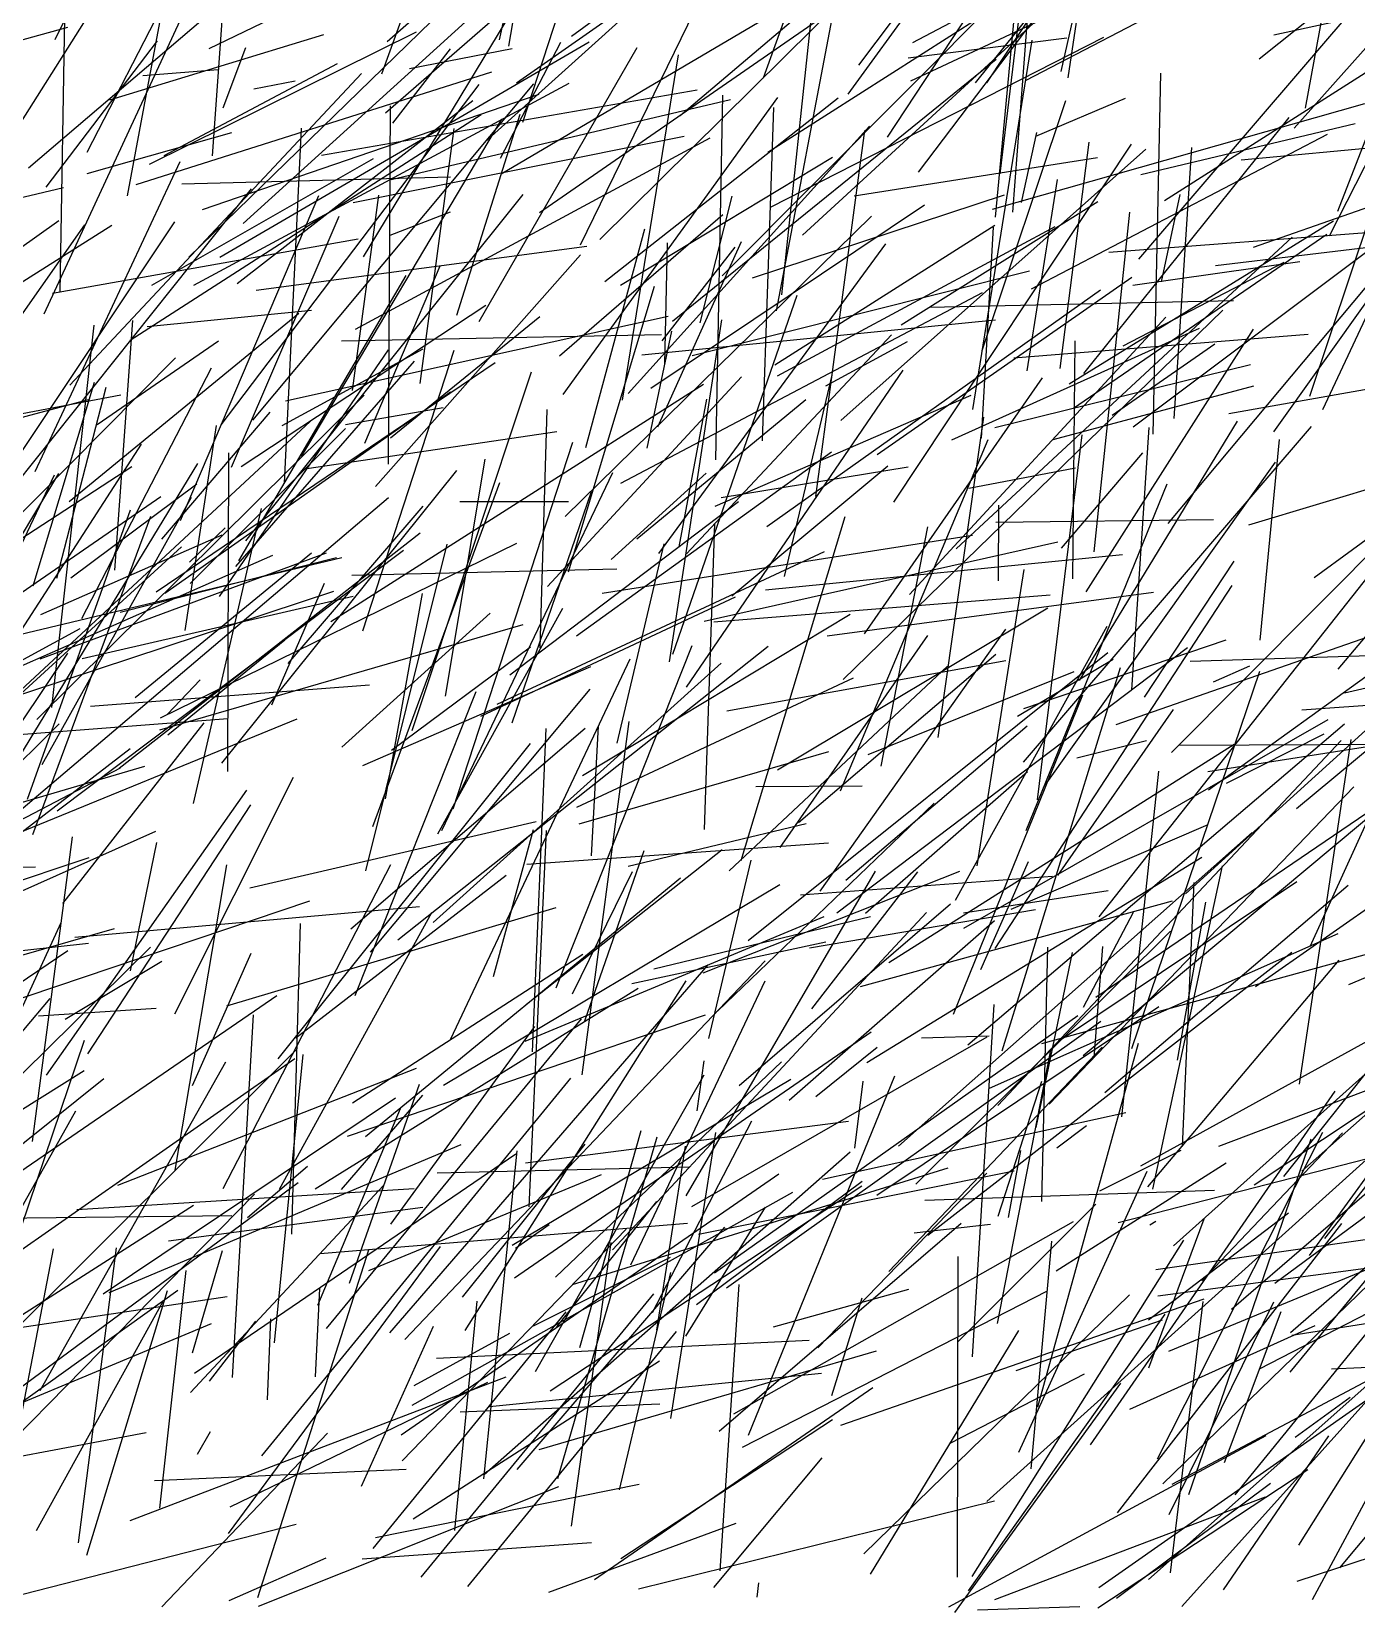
# Model space of a CAD drawing. Header units: metres. Extents: x 0 to 1019, y 0 to 619.
# Drawn here: x 320.4 to 389.5, y 0.1 to 82.6 of the extents above; entities that cross this region are included whole.
import ezdxf

# ---------------------------------------------------------------- set-up
doc = ezdxf.new("R2010")
doc.units = ezdxf.units.M

msp = doc.modelspace()

# ---------------------------------------------------------------- linework, layer by layer
at = {"color": 106}
for p, q in [((338.687, 80.441), (345.785, 100.06)), ((339.1, 14.734), (355.713, 33.931))]:
    msp.add_line(p, q, dxfattribs=at)
at = {"color": 132}
for p, q in [((321.632, 82.232), (329.115, 97.449)), ((314.246, 36.509), (325.559, 45.221)), ((368.709, 1.988), (368.749, 18.724))]:
    msp.add_line(p, q, dxfattribs=at)
at = {"color": 192}
for p, q in [((344.816, 82.201), (348.308, 97.78)), ((355.102, 16.207), (363.751, 22.65)), ((345.751, 7.609), (356.583, 20.243))]:
    msp.add_line(p, q, dxfattribs=at)
at = {"color": 188}
msp.add_line((345.312, 81.884), (347.993, 97.475), dxfattribs=at)
at = {"color": 228}
for p, q in [((369.659, 79.968), (383.868, 97.769)), ((331.226, 55.014), (339.948, 69.905)), ((306.572, 13.859), (324.179, 28.014))]:
    msp.add_line(p, q, dxfattribs=at)
at = {"color": 158}
for p, q in [((370.239, 79.96), (381.792, 97.463)), ((372.057, 73.725), (372.858, 77.364)), ((335.203, 22.245), (352.055, 32.725))]:
    msp.add_line(p, q, dxfattribs=at)
at = {"color": 253}
for p, q in [((338.962, 82.123), (352.952, 94.378)), ((330.306, 62.112), (343.769, 79.882)), ((327.353, 53.326), (342.258, 63.833))]:
    msp.add_line(p, q, dxfattribs=at)
at = {"color": 17}
for p, q in [((384.459, 81.215), (400.997, 94.453)), ((375.293, 31.728), (377.902, 36.69))]:
    msp.add_line(p, q, dxfattribs=at)
at = {"color": 137}
for p, q in [((363.561, 80.891), (373.014, 93.378)), ((322.776, 21.168), (340.374, 22.265))]:
    msp.add_line(p, q, dxfattribs=at)
at = {"color": 144}
for p, q in [((329.856, 76.163), (331.002, 92.542)), ((372.35, 64.935), (373.929, 74.918)), ((374.766, 62.994), (387.982, 72.062)), ((376.038, 0.379), (387, 7.612))]:
    msp.add_line(p, q, dxfattribs=at)
at = {"color": 56}
for p, q in [((348.582, 82.392), (363.071, 93.081)), ((345.714, 79.97), (355.931, 87.139)), ((352.074, 1.375), (370.638, 5.963))]:
    msp.add_line(p, q, dxfattribs=at)
at = {"color": 169}
for p, q in [((370.947, 75.213), (373.089, 93.053)), ((336.785, 62.139), (341.881, 63.02)), ((384.26, 32.803), (401.338, 44.771))]:
    msp.add_line(p, q, dxfattribs=at)
at = {"color": 100}
for p, q in [((386.875, 78.646), (389.512, 93.138)), ((353.443, 65.303), (353.581, 71.609)), ((337.115, 54.277), (350.937, 54.612))]:
    msp.add_line(p, q, dxfattribs=at)
at = {"color": 213}
for p, q in [((346.041, 77.904), (350.657, 92.137)), ((365.397, 58.085), (377.79, 76.764)), ((372.163, 44.512), (387.193, 62.03)), ((375.267, 29.215), (391.366, 42.661)), ((338.238, 3.476), (348.296, 15.831))]:
    msp.add_line(p, q, dxfattribs=at)
at = {"color": 94}
for p, q in [((358.591, 80.232), (362.955, 92.236)), ((323.317, 76.347), (330.534, 90.385)), ((332.211, 0.928), (338.003, 19.068))]:
    msp.add_line(p, q, dxfattribs=at)
at = {"color": 23}
for p, q in [((366.674, 75.31), (379.383, 92.082)), ((326.208, 80.339), (330.137, 80.668)), ((351.531, 39.084), (360.814, 41.32)), ((313.383, 28.637), (322.3, 34.693))]:
    msp.add_line(p, q, dxfattribs=at)
at = {"color": 97}
for p, q in [((386.276, 77.596), (399.13, 92.031)), ((366.14, 81.265), (374.424, 82.311)), ((350.321, 69.594), (362.493, 79.188)), ((368.506, 31.359), (375.26, 48.034))]:
    msp.add_line(p, q, dxfattribs=at)
at = {"color": 25}
for p, q in [((329.683, 81.758), (348.016, 90.607)), ((348.429, 54.444), (352.909, 69.349))]:
    msp.add_line(p, q, dxfattribs=at)
at = {"color": 75}
for p, q in [((365.066, 77.124), (373.743, 90.321)), ((332.011, 79.658), (334.156, 80.066)), ((326.684, 69.407), (338.252, 76.016)), ((377.869, 69.413), (386.579, 70.635)), ((337.851, 38.847), (342.1, 55.897))]:
    msp.add_line(p, q, dxfattribs=at)
at = {"color": 11}
for p, q in [((374.117, 80.549), (376.333, 90.3)), ((348.861, 42.158), (363.282, 48.913)), ((346.158, 29.954), (361.753, 36.464))]:
    msp.add_line(p, q, dxfattribs=at)
at = {"color": 247}
for p, q in [((320.251, 75.527), (336.502, 89.41)), ((332.946, 47.505), (335.692, 53.855)), ((333.281, 29.027), (346.438, 45.489)), ((328.807, 27.646), (331.858, 34.547))]:
    msp.add_line(p, q, dxfattribs=at)
at = {"color": 240}
for p, q in [((350.055, 71.787), (368.156, 89.703)), ((323.047, 49.928), (337.193, 53.173)), ((327.548, 19.537), (340.82, 21.286))]:
    msp.add_line(p, q, dxfattribs=at)
at = {"color": 73}
for p, q in [((360.627, 72.007), (379.814, 89.648)), ((324.497, 79.085), (335.654, 82.487)), ((311.048, 55.265), (323.193, 72.562)), ((324.463, 16.834), (342.817, 24.568))]:
    msp.add_line(p, q, dxfattribs=at)
at = {"color": 186}
for p, q in [((321.9, 69.047), (322.235, 88.671)), ((366.535, 22.497), (379.828, 35.7))]:
    msp.add_line(p, q, dxfattribs=at)
at = {"color": 129}
for p, q in [((363.005, 79.366), (370.026, 89.006)), ((342.397, 42.085), (348.654, 61.221)), ((361.925, 51.102), (378.935, 53.379))]:
    msp.add_line(p, q, dxfattribs=at)
at = {"color": 40}
for p, q in [((314.698, 69.764), (326.088, 87.777)), ((344.904, 75.223), (364.622, 86.832)), ((377.297, 26.015), (379.214, 44.046)), ((358.192, 43.245), (363.744, 43.285)), ((325.569, 33.624), (326.937, 40.316)), ((376.409, 27.279), (389.106, 38.088)), ((330.677, 4.272), (341.739, 19.249))]:
    msp.add_line(p, q, dxfattribs=at)
at = {"color": 112}
for p, q in [((349.049, 71.512), (357.079, 87.985)), ((357.807, 9.403), (365.443, 28.147))]:
    msp.add_line(p, q, dxfattribs=at)
at = {"color": 185}
for p, q in [((372.293, 80.102), (387.045, 87.78)), ((330.723, 0.773), (335.772, 2.992))]:
    msp.add_line(p, q, dxfattribs=at)
at = {"color": 92}
for p, q in [((338.871, 78.401), (349.114, 87.317)), ((379.516, 73.817), (398.831, 86.117)), ((368.421, 61.338), (381.349, 67.163)), ((374.033, 29.995), (386.416, 38.292)), ((355.199, 19.877), (371.667, 23.194)), ((344.307, 10.896), (361.622, 12.628))]:
    msp.add_line(p, q, dxfattribs=at)
at = {"color": 241}
for p, q in [((359.275, 68.062), (362.862, 86.914)), ((330.649, 44.034), (330.705, 60.658)), ((370.805, 15.223), (373.581, 29.484))]:
    msp.add_line(p, q, dxfattribs=at)
at = {"color": 58}
msp.add_line((366.29, 80.063), (381.394, 87.162), dxfattribs=at)
at = {"color": 206}
for p, q in [((321.072, 67.917), (329.587, 86.308)), ((325.864, 74.655), (344.418, 80.533)), ((340.691, 64.271), (342.465, 77.576)), ((362.421, 36.657), (380.717, 50.49)), ((384.474, 12.85), (399.136, 20.418))]:
    msp.add_line(p, q, dxfattribs=at)
at = {"color": 29}
for p, q in [((325.418, 74.068), (327.653, 86.065)), ((356.274, 9.608), (368.908, 20.458)), ((388.23, 12.852), (404.283, 13.62))]:
    msp.add_line(p, q, dxfattribs=at)
at = {"color": 96}
for p, q in [((337.735, 70.89), (346.805, 85.882)), ((325.817, 47.893), (335.015, 55.437)), ((386.518, 3.655), (395.939, 18.641))]:
    msp.add_line(p, q, dxfattribs=at)
at = {"color": 166}
for p, q in [((344.049, 76.865), (354.482, 86.27)), ((356.434, 69.896), (372.363, 85.892))]:
    msp.add_line(p, q, dxfattribs=at)
at = {"color": 90}
for p, q in [((354.256, 78.263), (363.986, 86.518)), ((331.452, 72.622), (343.988, 83.994)), ((386.401, 42.101), (394.191, 48.563))]:
    msp.add_line(p, q, dxfattribs=at)
at = {"color": 126}
for p, q in [((359.548, 68.909), (361.353, 85.856)), ((358.999, 73.491), (376.353, 82.347)), ((337.63, 6.743), (341.376, 15.083)), ((382.589, 1.322), (388.096, 9.364))]:
    msp.add_line(p, q, dxfattribs=at)
at = {"color": 118}
for p, q in [((370.696, 72.96), (371.973, 86.427)), ((314.967, 66.452), (324.594, 72.533)), ((345.365, 49.067), (357.293, 58.117)), ((343.852, 46.916), (357.136, 53.146))]:
    msp.add_line(p, q, dxfattribs=at)
at = {"color": 235}
for p, q in [((328.612, 70.874), (343.728, 85.586)), ((345.605, 17.606), (364.212, 30.45))]:
    msp.add_line(p, q, dxfattribs=at)
at = {"color": 57}
for p, q in [((371.601, 73.223), (372.513, 85.18)), ((377.818, 29.57), (384.481, 49.264))]:
    msp.add_line(p, q, dxfattribs=at)
at = {"color": 53}
for p, q in [((346.915, 73.198), (362.977, 84.323)), ((327.202, 56.148), (332.853, 62.771)), ((325.029, 52.344), (336.319, 55.19)), ((386.674, 47.254), (396.957, 47.964))]:
    msp.add_line(p, q, dxfattribs=at)
at = {"color": 160}
for p, q in [((358.828, 76.346), (372.209, 84.895)), ((358.55, 61.288), (359.129, 78.682)), ((333.611, 59.077), (334.5, 77.596))]:
    msp.add_line(p, q, dxfattribs=at)
at = {"color": 223}
for p, q in [((374.495, 80.223), (375.081, 84.171)), ((370.54, 73.375), (389.97, 78.889)), ((369.503, 13.484), (370.632, 31.868)), ((371.374, 20.762), (372.017, 24.247)), ((340.376, 11.985), (345.354, 14.713))]:
    msp.add_line(p, q, dxfattribs=at)
at = {"color": 218}
for p, q in [((378.18, 70.762), (389.82, 84.365)), ((383.513, 75.95), (394.591, 76.993)), ((353.131, 55.405), (364.985, 71.558))]:
    msp.add_line(p, q, dxfattribs=at)
at = {"color": 237}
for p, q in [((385.214, 82.477), (394.789, 84.54)), ((352.721, 64.028), (366.995, 73.598)), ((338.867, 42.596), (340.797, 53.309)), ((324.918, 22.444), (340.499, 28.539))]:
    msp.add_line(p, q, dxfattribs=at)
at = {"color": 28}
for p, q in [((366.384, 82.076), (369.98, 83.97)), ((387.229, 0.827), (391.027, 7.868))]:
    msp.add_line(p, q, dxfattribs=at)
at = {"color": 200}
for p, q in [((312.311, 80.13), (322.307, 82.868)), ((309.224, 34.008), (321.856, 46.513)), ((314.602, 14.234), (330.605, 16.626))]:
    msp.add_line(p, q, dxfattribs=at)
at = {"color": 115}
for p, q in [((326.568, 75.723), (340.499, 82.625)), ((317.244, 12.505), (323.164, 30.005)), ((386.435, 1.783), (398.588, 5.745))]:
    msp.add_line(p, q, dxfattribs=at)
at = {"color": 63}
for p, q in [((388.555, 73.274), (392.291, 82.888)), ((339.194, 45.146), (346.444, 50.538)), ((351.718, 32.972), (361.852, 35.139)), ((379.745, 13.779), (396.591, 20.735))]:
    msp.add_line(p, q, dxfattribs=at)
at = {"color": 43}
for p, q in [((321.163, 74.52), (326.986, 82.152)), ((331.591, 56.062), (346.059, 74.141))]:
    msp.add_line(p, q, dxfattribs=at)
at = {"color": 36}
for p, q in [((330.233, 70.865), (349.505, 82.095)), ((325.549, 66.537), (343.868, 78.308)), ((379.712, 56.976), (394.328, 74.444)), ((381.47, 17.449), (388.811, 25.176))]:
    msp.add_line(p, q, dxfattribs=at)
at = {"color": 197}
for p, q in [((330.411, 78.659), (331.585, 81.803)), ((320.896, 52.226), (330.356, 56.378)), ((339.684, 9.408), (359.398, 23.036))]:
    msp.add_line(p, q, dxfattribs=at)
at = {"color": 210}
msp.add_line((339.264, 77.867), (342.27, 81.741), dxfattribs=at)
at = {"color": 229}
for p, q in [((340.13, 80.71), (345.487, 81.761)), ((356.802, 38.843), (368.199, 49.521))]:
    msp.add_line(p, q, dxfattribs=at)
at = {"color": 30}
for p, q in [((343.761, 67.503), (352.001, 81.809)), ((351.153, 59.078), (370.017, 69.018)), ((321.725, 54.11), (324.296, 64.088))]:
    msp.add_line(p, q, dxfattribs=at)
at = {"color": 78}
for p, q in [((344.867, 76.027), (348.027, 82.084)), ((313.367, 32.565), (324.743, 35.836))]:
    msp.add_line(p, q, dxfattribs=at)
at = {"color": 18}
for p, q in [((369.508, 62.916), (372.615, 82.187)), ((322.666, 35.388), (340.646, 36.975)), ((323.287, 3.14), (327.504, 16.939))]:
    msp.add_line(p, q, dxfattribs=at)
at = {"color": 130}
for p, q in [((327.332, 76.18), (336.372, 80.964)), ((349.16, 43.821), (363.125, 52.235)), ((346.238, 31.888), (356.444, 39.966)), ((305.909, 13.773), (321.378, 32.184)), ((361.676, 22.762), (377.501, 26.235))]:
    msp.add_line(p, q, dxfattribs=at)
at = {"color": 146}
for p, q in [((351.238, 63.396), (354.166, 81.422)), ((370.711, 57.032), (382.065, 57.173)), ((327.142, 46.829), (345.723, 55.943)), ((372.17, 47.321), (382.736, 50.907)), ((306.162, 34.376), (325.044, 44.212)), ((368.376, 9.001), (375.344, 12.594))]:
    msp.add_line(p, q, dxfattribs=at)
at = {"color": 108}
for p, q in [((353.847, 67.526), (370.742, 81.199)), ((350.64, 55.09), (355.596, 59.589))]:
    msp.add_line(p, q, dxfattribs=at)
at = {"color": 3}
for p, q in [((322.41, 64.184), (337.621, 80.447)), ((376.99, 46.476), (392.882, 52.014)), ((327.522, 45.943), (333.62, 50.897)), ((359.927, 26.877), (370.652, 36.255))]:
    msp.add_line(p, q, dxfattribs=at)
at = {"color": 179}
for p, q in [((378.917, 61.623), (379.332, 80.473)), ((375.422, 53.41), (384.165, 67.11)), ((379.436, 6.856), (394.71, 21.687))]:
    msp.add_line(p, q, dxfattribs=at)
at = {"color": 68}
for p, q in [((387.104, 63.608), (392.653, 80.22)), ((357.434, 39.388), (362.863, 57.332))]:
    msp.add_line(p, q, dxfattribs=at)
at = {"color": 66}
for p, q in [((388.123, 71.98), (392.412, 80.407)), ((362.896, 38.361), (372.344, 46.411))]:
    msp.add_line(p, q, dxfattribs=at)
at = {"color": 175}
for p, q in [((328.877, 69.407), (348.455, 79.941)), ((328.91, 12.629), (345.676, 24.085)), ((378.751, 20.364), (379.067, 20.565))]:
    msp.add_line(p, q, dxfattribs=at)
at = {"color": 31}
for p, q in [((329.331, 73.353), (346.891, 79.373)), ((369.936, 33.7), (372.426, 39.332)), ((346.886, 8.652), (364.486, 13.791))]:
    msp.add_line(p, q, dxfattribs=at)
at = {"color": 215}
for p, q in [((331.958, 62.356), (346.61, 79.913)), ((335.791, 14.958), (349.105, 31.125))]:
    msp.add_line(p, q, dxfattribs=at)
at = {"color": 32}
for p, q in [((335.537, 76.187), (355.138, 79.591)), ((323.311, 75.233), (330.849, 77.37)), ((377.808, 48.283), (378.711, 61.983)), ((369.263, 29.759), (388.909, 46.52)), ((373.112, 29.836), (392.706, 35.225)), ((386.329, 9.299), (389.208, 11.377))]:
    msp.add_line(p, q, dxfattribs=at)
at = {"color": 122}
for p, q in [((348.136, 63.698), (359.35, 79.203)), ((310.933, 6.613), (326.381, 9.539))]:
    msp.add_line(p, q, dxfattribs=at)
at = {"color": 102}
for p, q in [((356.104, 60.286), (356.468, 79.313)), ((370.007, 66.003), (374.361, 79.037)), ((320.863, 49.91), (335.791, 55.442)), ((363.363, 24.378), (363.788, 27.873))]:
    msp.add_line(p, q, dxfattribs=at)
at = {"color": 6}
for p, q in [((331.137, 69.489), (343.435, 79.049)), ((349.324, 60.941), (352.408, 72.352)), ((333.481, 62.089), (340.846, 66.083)), ((370.661, 61.984), (383.999, 65.274)), ((355.44, 33.528), (368.839, 38.826))]:
    msp.add_line(p, q, dxfattribs=at)
at = {"color": 14}
for p, q in [((339.023, 60.073), (339.142, 78.76)), ((347.814, 15.057), (353.036, 21.597))]:
    msp.add_line(p, q, dxfattribs=at)
at = {"color": 142}
for p, q in [((339.176, 74.924), (356.872, 79.093)), ((310.022, 39.107), (328.235, 55.756)), ((385.735, 22.888), (396.673, 36.69)), ((341.568, 23.094), (354.713, 23.402)), ((378.674, 15.412), (385.979, 20.991))]:
    msp.add_line(p, q, dxfattribs=at)
at = {"color": 84}
for p, q in [((372.798, 77.187), (377.479, 79.171)), ((379.755, 5.26), (385.225, 16.362))]:
    msp.add_line(p, q, dxfattribs=at)
at = {"color": 114}
for p, q in [((334.494, 60.459), (344.952, 78.073)), ((358.761, 56.82), (376.17, 69.163)), ((330.343, 44.462), (342.595, 59.736)), ((349.265, 31.014), (352.373, 39.897))]:
    msp.add_line(p, q, dxfattribs=at)
at = {"color": 163}
msp.add_line((342.589, 67.844), (345.903, 78.33), dxfattribs=at)
at = {"color": 59}
for p, q in [((351.542, 63.747), (364.121, 77.702)), ((375.848, 55.484), (377.705, 73.212)), ((356.392, 58.325), (366.136, 59.924)), ((333.342, 22.238), (341.3, 36.677))]:
    msp.add_line(p, q, dxfattribs=at)
at = {"color": 243}
for p, q in [((375.315, 64.802), (386.015, 78.163)), ((320.484, 53.718), (323.687, 64.34)), ((356.078, 57.868), (369.436, 63.673)), ((382.064, 48.701), (383.963, 49.548))]:
    msp.add_line(p, q, dxfattribs=at)
at = {"color": 81}
for p, q in [((378.275, 75.177), (389.467, 77.834)), ((377.363, 66.247), (385.751, 70.599)), ((335.35, 16.182), (339.655, 26.451)), ((338.007, 17.994), (350.149, 22.993))]:
    msp.add_line(p, q, dxfattribs=at)
at = {"color": 143}
msp.add_line((337.187, 73.712), (354.456, 77.185), dxfattribs=at)
at = {"color": 249}
for p, q in [((337.311, 67.116), (355.806, 77.093)), ((337.146, 63.91), (338.534, 74.103)), ((319.014, 43.545), (329.077, 60.104)), ((373.505, 26.661), (389.387, 43.23)), ((382.353, 24.485), (400.468, 31.331)), ((320.859, 11.735), (330.538, 28.881)), ((352.799, 15.794), (357.985, 25.791)), ((369.291, 1.274), (379.556, 15.703))]:
    msp.add_line(p, q, dxfattribs=at)
at = {"color": 49}
msp.add_line((361.32, 58.376), (363.888, 77.472), dxfattribs=at)
at = {"color": 119}
for p, q in [((372.582, 69.211), (388.025, 77.284)), ((353.683, 49.757), (356.429, 67.595)), ((312.703, 44.393), (321.834, 59.574))]:
    msp.add_line(p, q, dxfattribs=at)
at = {"color": 38}
for p, q in [((374.064, 65.059), (375.593, 76.861)), ((345.485, 19.309), (360.026, 27.969))]:
    msp.add_line(p, q, dxfattribs=at)
at = {"color": 101}
for p, q in [((387.769, 62.909), (394.601, 77.509)), ((312.975, 21.398), (326.613, 34.865))]:
    msp.add_line(p, q, dxfattribs=at)
at = {"color": 113}
for p, q in [((351.135, 69.408), (362.192, 76.093)), ((383.922, 56.898), (401.287, 62.117))]:
    msp.add_line(p, q, dxfattribs=at)
at = {"color": 76}
for p, q in [((362.633, 62.342), (378.544, 76.495)), ((328.683, 53.838), (336.79, 61.934)), ((330.89, 12.399), (331.982, 31.334))]:
    msp.add_line(p, q, dxfattribs=at)
at = {"color": 7}
for p, q in [((363.325, 74.075), (376.012, 76.073)), ((321.749, 41.969), (339.819, 55.581)), ((369.753, 0.284), (375.098, 0.459))]:
    msp.add_line(p, q, dxfattribs=at)
at = {"color": 120}
for p, q in [((380.02, 62.443), (380.935, 76.586)), ((320.679, 46.744), (337.755, 63.662)), ((357.798, 35.205), (376.56, 50.229)), ((317.375, 45.784), (330.656, 46.788))]:
    msp.add_line(p, q, dxfattribs=at)
at = {"color": 161}
for p, q in [((320.603, 59.677), (328.154, 75.851)), ((327.495, 47.024), (329.212, 48.807))]:
    msp.add_line(p, q, dxfattribs=at)
at = {"color": 124}
for p, q in [((313.039, 72.393), (322.078, 74.495)), ((361.852, 64.15), (366.109, 66.473))]:
    msp.add_line(p, q, dxfattribs=at)
at = {"color": 208}
for p, q in [((319.567, 58.981), (331.875, 74.439)), ((369.969, 61.416), (370.6, 72.438)), ((333.089, 14.209), (334.586, 29.268)), ((332.242, 0.478), (347.915, 6.71))]:
    msp.add_line(p, q, dxfattribs=at)
at = {"color": 172}
for p, q in [((328.254, 74.686), (342.271, 75.062)), ((337.788, 61.166), (341.734, 70.408)), ((315.923, 39.268), (334.264, 46.769)), ((378.915, 22.233), (382.548, 39.103)), ((371.775, 12.772), (379.417, 15.411))]:
    msp.add_line(p, q, dxfattribs=at)
at = {"color": 33}
for p, q in [((384.167, 71.383), (394.071, 74.852)), ((326.436, 67.252), (335.015, 68.095)), ((349.006, 13.977), (352.205, 25.296))]:
    msp.add_line(p, q, dxfattribs=at)
at = {"color": 71}
msp.add_line((328.186, 57.122), (335.392, 74.076), dxfattribs=at)
at = {"color": 251}
for p, q in [((355.285, 67.433), (356.965, 74.044)), ((339.11, 72.016), (342.263, 73.224)), ((338.092, 34.607), (349.544, 48.33))]:
    msp.add_line(p, q, dxfattribs=at)
at = {"color": 199}
for p, q in [((358.027, 69.79), (371.163, 74.119)), ((388.909, 48.131), (401.798, 51.139))]:
    msp.add_line(p, q, dxfattribs=at)
at = {"color": 16}
for p, q in [((365.771, 67.334), (376.033, 73.766)), ((350.179, 53.33), (369.498, 56.356)), ((314.79, 10.162), (334.197, 29.49)), ((316.308, 20.703), (330.849, 20.863)), ((356.002, 1.453), (361.663, 8.22))]:
    msp.add_line(p, q, dxfattribs=at)
at = {"color": 156}
for p, q in [((379.366, 69.575), (380.341, 74.136)), ((321.189, 28.185), (331.641, 43.062))]:
    msp.add_line(p, q, dxfattribs=at)
at = {"color": 89}
for p, q in [((311.396, 65.392), (321.83, 72.777)), ((320.967, 44.397), (328.754, 58.335)), ((385.274, 17.329), (405.218, 32.078)), ((368.737, 14.267), (375.931, 21.442))]:
    msp.add_line(p, q, dxfattribs=at)
at = {"color": 191}
for p, q in [((319.521, 60.155), (327.882, 72.716)), ((338.348, 58.896), (349.048, 70.988)), ((339.884, 14.392), (358.681, 34.151))]:
    msp.add_line(p, q, dxfattribs=at)
at = {"color": 27}
for p, q in [((330.832, 59.9), (336.454, 73.009)), ((338.361, 4.057), (352.108, 6.844))]:
    msp.add_line(p, q, dxfattribs=at)
at = {"color": 224}
for p, q in [((347.953, 65.711), (356.475, 73.087)), ((387.326, 54.154), (406.184, 67.973)), ((340.266, 10.96), (360.134, 22.071)), ((354.543, 14.567), (358.695, 21.293)), ((339.748, 8.054), (351.423, 20.144))]:
    msp.add_line(p, q, dxfattribs=at)
at = {"color": 157}
for p, q in [((348.24, 57.329), (364.236, 73.01)), ((387.086, 18.78), (393.227, 27.262)), ((314.723, 12.088), (322.71, 26.315))]:
    msp.add_line(p, q, dxfattribs=at)
at = {"color": 109}
for p, q in [((374.541, 64.259), (388.338, 72.756)), ((310.611, 46.97), (327.159, 58.384)), ((356.342, 2.323), (357.33, 17.25))]:
    msp.add_line(p, q, dxfattribs=at)
at = {"color": 105}
msp.add_line((377.881, 62.017), (392.773, 73.198), dxfattribs=at)
at = {"color": 177}
for p, q in [((382.176, 70.44), (400.672, 72.65)), ((330.398, 22.267), (339.152, 39.18)), ((353.752, 10.268), (356.11, 25.183)), ((367.017, 21.654), (382.128, 22.182))]:
    msp.add_line(p, q, dxfattribs=at)
at = {"color": 127}
for p, q in [((321.503, 68.995), (337.446, 71.83)), ((333.652, 63.363), (353.62, 67.785)), ((375.079, 48.779), (383.321, 62.314)), ((347.783, 32.731), (354.873, 50.6))]:
    msp.add_line(p, q, dxfattribs=at)
at = {"color": 72}
for p, q in [((359.188, 65.241), (370.659, 72.539)), ((388.667, 2.469), (398.908, 14.8))]:
    msp.add_line(p, q, dxfattribs=at)
at = {"color": 116}
for p, q in [((359.332, 64.68), (373.813, 72.464)), ((322.855, 3.785), (324.843, 19.167))]:
    msp.add_line(p, q, dxfattribs=at)
at = {"color": 244}
for p, q in [((368.646, 55.649), (386.178, 71.915)), ((379.175, 16.665), (399.076, 19.32))]:
    msp.add_line(p, q, dxfattribs=at)
at = {"color": 242}
for p, q in [((376.608, 71.131), (390.75, 72.208)), ((322.452, 54.14), (329.034, 59.034)), ((340.31, 5.027), (353.165, 13.28))]:
    msp.add_line(p, q, dxfattribs=at)
at = {"color": 82}
msp.add_line((332.124, 69.145), (349.376, 71.434), dxfattribs=at)
at = {"color": 85}
msp.add_line((353.076, 62.018), (357.445, 71.682), dxfattribs=at)
at = {"color": 202}
for p, q in [((353.302, 66.501), (357.124, 71.394)), ((374.73, 54.088), (374.862, 66.501)), ((334.769, 59.845), (347.808, 61.777))]:
    msp.add_line(p, q, dxfattribs=at)
at = {"color": 50}
for p, q in [((354.882, 65.738), (372.467, 70.145)), ((327.888, 31.386), (334.072, 43.726))]:
    msp.add_line(p, q, dxfattribs=at)
at = {"color": 155}
for p, q in [((364.526, 60.577), (377.811, 69.825)), ((349.141, 28.208), (351.584, 46.633)), ((325.549, 4.941), (345.163, 12.444)), ((337.665, 2.951), (349.623, 3.797))]:
    msp.add_line(p, q, dxfattribs=at)
at = {"color": 234}
for p, q in [((353.873, 50.142), (360.346, 68.885)), ((347.457, 11.715), (363.719, 22.411))]:
    msp.add_line(p, q, dxfattribs=at)
at = {"color": 136}
for p, q in [((367.241, 68.264), (383.122, 68.599)), ((381.807, 43.068), (400.535, 56.566)), ((344.697, 47.544), (361.776, 55.505)), ((363.919, 36.639), (372.368, 44.03)), ((333.99, 19.878), (334.437, 36.092))]:
    msp.add_line(p, q, dxfattribs=at)
at = {"color": 238}
msp.add_line((385.223, 61.744), (390.241, 68.801), dxfattribs=at)
at = {"color": 204}
for p, q in [((322.365, 58.109), (334.354, 67.938)), ((340.274, 46.166), (346.486, 64.88))]:
    msp.add_line(p, q, dxfattribs=at)
at = {"color": 165}
for p, q in [((331.349, 59.947), (344.116, 68.354)), ((364.512, 21.915), (379.228, 31.76))]:
    msp.add_line(p, q, dxfattribs=at)
at = {"color": 154}
for p, q in [((339.14, 61.441), (346.921, 67.776)), ((350.712, 19.07), (367.094, 36.678))]:
    msp.add_line(p, q, dxfattribs=at)
at = {"color": 236}
for p, q in [((362.76, 48.829), (382.567, 68.103)), ((370.254, 5.932), (390.205, 23.913))]:
    msp.add_line(p, q, dxfattribs=at)
at = {"color": 216}
for p, q in [((366.214, 53.271), (379.591, 67.729)), ((364.74, 44.303), (367.177, 56.796)), ((337.002, 17.325), (340.64, 27.708))]:
    msp.add_line(p, q, dxfattribs=at)
at = {"color": 128}
for p, q in [((321.472, 47.364), (323.667, 67.32)), ((319.785, 51.18), (336.601, 55.199)), ((352.881, 33.722), (364.183, 36.453))]:
    msp.add_line(p, q, dxfattribs=at)
at = {"color": 255}
for p, q in [((324.746, 54.53), (325.686, 67.568)), ((348.63, 32.429), (351.753, 38.806)), ((337.831, 24.981), (354.258, 38.479)), ((346.708, 12.72), (355.505, 28.208)), ((373.863, 17.967), (382.736, 23.611))]:
    msp.add_line(p, q, dxfattribs=at)
at = {"color": 4}
for p, q in [((336.582, 66.5), (353.28, 66.823)), ((347.859, 7.142), (353.052, 24.971))]:
    msp.add_line(p, q, dxfattribs=at)
at = {"color": 212}
for p, q in [((352.24, 65.774), (370.699, 67.601)), ((383.206, 6.291), (399.114, 25.866)), ((386.162, 14.616), (402.741, 17.255))]:
    msp.add_line(p, q, dxfattribs=at)
at = {"color": 147}
for p, q in [((352.517, 60.899), (353.814, 67.011)), ((372.292, 40.954), (379.663, 59.04))]:
    msp.add_line(p, q, dxfattribs=at)
at = {"color": 80}
msp.add_line((371.663, 65.608), (387.017, 66.857), dxfattribs=at)
at = {"color": 176}
for p, q in [((323.838, 62.13), (330.165, 66.5)), ((310.365, 9.584), (328.849, 21.401))]:
    msp.add_line(p, q, dxfattribs=at)
at = {"color": 254}
for p, q in [((330.22, 53.16), (339.039, 66.036)), ((365.138, 17.936), (376.268, 29.644))]:
    msp.add_line(p, q, dxfattribs=at)
at = {"color": 252}
msp.add_line((337.685, 51.364), (342.455, 66.013), dxfattribs=at)
at = {"color": 2}
for p, q in [((354.572, 55.391), (365.273, 66.806)), ((342.775, 10.615), (353.193, 11.027)), ((347.388, 1.2), (357.161, 4.796))]:
    msp.add_line(p, q, dxfattribs=at)
at = {"color": 159}
for p, q in [((376.787, 62.63), (382.136, 66.352)), ((315.109, 21.242), (321.959, 36.154)), ((349.77, 1.869), (364.303, 11.891))]:
    msp.add_line(p, q, dxfattribs=at)
at = {"color": 10}
for p, q in [((311.913, 49.476), (327.913, 65.617)), ((347.331, 53.69), (357.455, 64.625))]:
    msp.add_line(p, q, dxfattribs=at)
at = {"color": 64}
for p, q in [((326.917, 53.41), (344.601, 65.367)), ((370.394, 27.499), (388.574, 35.582)), ((372.818, 25.456), (374.715, 34.59)), ((379.834, 2.219), (381.534, 16.371))]:
    msp.add_line(p, q, dxfattribs=at)
at = {"color": 123}
msp.add_line((331.058, 54.724), (340.383, 65.44), dxfattribs=at)
at = {"color": 193}
for p, q in [((382.867, 62.707), (398.74, 65.523)), ((376.095, 1.448), (390.888, 11.821))]:
    msp.add_line(p, q, dxfattribs=at)
at = {"color": 135}
for p, q in [((323.037, 52.013), (329.796, 65.099)), ((316.194, 9.194), (334.314, 22.588)), ((346.591, 15.097), (353.737, 18.68))]:
    msp.add_line(p, q, dxfattribs=at)
at = {"color": 65}
for p, q in [((354.58, 48.434), (365.873, 64.978)), ((328.694, 11.623), (338.775, 22.426))]:
    msp.add_line(p, q, dxfattribs=at)
at = {"color": 170}
for p, q in [((359.696, 54.211), (362.172, 64.717)), ((314.384, 61.655), (325.069, 63.683))]:
    msp.add_line(p, q, dxfattribs=at)
at = {"color": 12}
for p, q in [((363.862, 51.206), (373.144, 64.573)), ((348.978, 41.294), (362.009, 45.063)), ((308.922, 32.924), (326.897, 40.912))]:
    msp.add_line(p, q, dxfattribs=at)
at = {"color": 150}
msp.add_line((336.028, 51.855), (355.464, 64.233), dxfattribs=at)
at = {"color": 195}
for p, q in [((373.714, 61.344), (384.183, 64.152)), ((389.134, 32.908), (405.222, 39.781)), ((341.528, 13.409), (360.98, 14.347))]:
    msp.add_line(p, q, dxfattribs=at)
at = {"color": 162}
for p, q in [((379.883, 45.019), (398.783, 64.022)), ((370.824, 26.604), (388.728, 45.648)), ((375.652, 8.884), (388.425, 27.354)), ((376.146, 22.142), (380.391, 24.266)), ((348.635, 17.267), (368.232, 23.351))]:
    msp.add_line(p, q, dxfattribs=at)
at = {"color": 35}
msp.add_line((388.584, 49.365), (401.077, 64.258), dxfattribs=at)
at = {"color": 209}
for p, q in [((313.317, 60.753), (323.382, 63.439)), ((322.155, 31.103), (327.203, 34.124)), ((373.897, 24.387), (375.454, 25.564))]:
    msp.add_line(p, q, dxfattribs=at)
at = {"color": 149}
msp.add_line((346.944, 50.474), (347.316, 62.915), dxfattribs=at)
at = {"color": 103}
msp.add_line((351.989, 56.172), (360.797, 63.436), dxfattribs=at)
at = {"color": 61}
for p, q in [((354.203, 55.76), (355.631, 63.458)), ((346.243, 39.196), (361.979, 40.297)), ((330.599, 31.798), (347.784, 36.928))]:
    msp.add_line(p, q, dxfattribs=at)
at = {"color": 233}
for p, q in [((317.426, 46.03), (334.944, 62.286)), ((386.553, 27.716), (389.253, 45.691)), ((380.192, 28.962), (381.671, 37.212)), ((386.679, 23.171), (402.446, 37.153)), ((367.166, 19.84), (386.157, 34.607))]:
    msp.add_line(p, q, dxfattribs=at)
at = {"color": 62}
for p, q in [((328.423, 51.383), (330.059, 62.086)), ((369.311, 58.812), (374.864, 59.876)), ((363.83, 3.2), (377.692, 16.723))]:
    msp.add_line(p, q, dxfattribs=at)
at = {"color": 168}
msp.add_line((367.699, 45.798), (370.091, 62.516), dxfattribs=at)
at = {"color": 211}
for p, q in [((313.346, 41.314), (326.149, 61.115)), ((360.521, 37.596), (373.67, 38.56)), ((384.189, 22.453), (397.928, 31.584)), ((379.15, 8.166), (387.778, 25.209))]:
    msp.add_line(p, q, dxfattribs=at)
at = {"color": 8}
for p, q in [((362.613, 43.02), (370.315, 61.345)), ((331.791, 37.956), (346.743, 41.421)), ((358.263, 0.943), (358.343, 1.699))]:
    msp.add_line(p, q, dxfattribs=at)
at = {"color": 183}
for p, q in [((372.898, 42.543), (375.217, 61.6)), ((370.834, 20.827), (373.113, 27.872)), ((357.501, 8.772), (373.413, 16.933))]:
    msp.add_line(p, q, dxfattribs=at)
at = {"color": 15}
msp.add_line((384.513, 50.886), (385.516, 61.351), dxfattribs=at)
at = {"color": 134}
for p, q in [((342.011, 47.952), (344.07, 60.33)), ((328.642, 54.959), (330.505, 56.749)), ((378.644, 22.363), (388.634, 34.18))]:
    msp.add_line(p, q, dxfattribs=at)
at = {"color": 83}
for p, q in [((348.842, 51.112), (362.149, 60.707)), ((380.861, 49.784), (393.428, 50.186)), ((369.045, 35.853), (388.059, 46.742)), ((375.942, 32.254), (393.506, 44.217)), ((369.035, 36.66), (376.582, 37.824)), ((332.423, 8.318), (348.545, 28.029)), ((330.766, 5.651), (344.221, 12.158))]:
    msp.add_line(p, q, dxfattribs=at)
at = {"color": 180}
for p, q in [((374.139, 55.686), (378.391, 60.657)), ((370.657, 0.822), (384.79, 6.183))]:
    msp.add_line(p, q, dxfattribs=at)
at = {"color": 48}
for p, q in [((311.188, 50.553), (325.647, 59.945)), ((341.821, 40.943), (350.734, 59.624)), ((369.742, 39.097), (372.187, 54.572))]:
    msp.add_line(p, q, dxfattribs=at)
at = {"color": 86}
msp.add_line((314.105, 43.765), (321.612, 59.501), dxfattribs=at)
at = {"color": 41}
for p, q in [((356.942, 53.195), (365.085, 59.978)), ((380.463, 24.462), (381.066, 38.234))]:
    msp.add_line(p, q, dxfattribs=at)
at = {"color": 24}
msp.add_line((373.293, 43.313), (385.31, 60.173), dxfattribs=at)
at = {"color": 182}
for p, q in [((338.216, 41.155), (344.839, 59.114)), ((323.476, 47.429), (338.033, 48.55))]:
    msp.add_line(p, q, dxfattribs=at)
at = {"color": 239}
msp.add_line((345.486, 46.569), (349.627, 58.643), dxfattribs=at)
at = {"color": 1}
for p, q in [((319.846, 42.026), (339.022, 58.318)), ((380.421, 0.45), (394.167, 15.765))]:
    msp.add_line(p, q, dxfattribs=at)
at = {"color": 69}
for p, q in [((328.862, 42.364), (332.404, 57.754)), ((358.702, 53.505), (377.32, 55.343)), ((361.125, 31.652), (366.655, 38.8)), ((363.986, 28.848), (381.462, 39.557))]:
    msp.add_line(p, q, dxfattribs=at)
at = {"color": 121}
msp.add_line((333.797, 49.665), (340.847, 57.869), dxfattribs=at)
at = {"color": 87}
for p, q in [((342.76, 58.11), (348.43, 58.114)), ((337.145, 26.738), (349.161, 34.5)), ((379.921, 6.832), (391.393, 12.931))]:
    msp.add_line(p, q, dxfattribs=at)
at = {"color": 164}
for p, q in [((370.864, 53.972), (370.875, 57.928)), ((353.029, 14.876), (354.521, 24.48)), ((335.229, 12.439), (335.447, 17.047))]:
    msp.add_line(p, q, dxfattribs=at)
at = {"color": 140}
for p, q in [((320.203, 42.591), (325.577, 57.688)), ((335.473, 18.873), (354.627, 20.457))]:
    msp.add_line(p, q, dxfattribs=at)
at = {"color": 98}
for p, q in [((320.467, 40.742), (326.626, 57.357)), ((322.047, 37.143), (329.412, 46.559))]:
    msp.add_line(p, q, dxfattribs=at)
at = {"color": 246}
for p, q in [((355.52, 40.993), (356.053, 56.971)), ((346.371, 21.313), (347.273, 40.946)), ((348.573, 4.653), (350.641, 19.455))]:
    msp.add_line(p, q, dxfattribs=at)
at = {"color": 138}
msp.add_line((324.984, 44.204), (340.675, 56.485), dxfattribs=at)
at = {"color": 19}
msp.add_line((319.167, 49.221), (332.99, 55.314), dxfattribs=at)
at = {"color": 60}
for p, q in [((350.955, 45.507), (353.406, 55.906)), ((355.751, 30.09), (357.952, 39.401)), ((344.025, 7.346), (363.123, 24.174)), ((318.955, 5.622), (321.547, 19.12))]:
    msp.add_line(p, q, dxfattribs=at)
at = {"color": 67}
msp.add_line((355.497, 51.864), (373.953, 56.011), dxfattribs=at)
at = {"color": 214}
msp.add_line((376.113, 36.444), (391.564, 56.019), dxfattribs=at)
at = {"color": 225}
for p, q in [((378.479, 47.906), (383.145, 54.998)), ((356.004, 51.829), (373.546, 53.249)), ((387.888, 19.665), (402.695, 38.487)), ((324.15, 16.773), (339.391, 26.991))]:
    msp.add_line(p, q, dxfattribs=at)
at = {"color": 231}
for p, q in [((370.688, 34.794), (383.038, 53.733)), ((339.148, 20.399), (346.664, 30.72)), ((347.75, 17.649), (359.534, 28.873)), ((319.955, 1.108), (334.217, 4.756))]:
    msp.add_line(p, q, dxfattribs=at)
at = {"color": 196}
for p, q in [((387.114, 34.9), (395.955, 54.32)), ((336.591, 45.303), (344.332, 52.29)), ((339.526, 35.251), (358.841, 50.565))]:
    msp.add_line(p, q, dxfattribs=at)
at = {"color": 151}
for p, q in [((316.368, 46.909), (336.181, 53.438)), ((314.855, 23.249), (323.157, 28.422))]:
    msp.add_line(p, q, dxfattribs=at)
at = {"color": 47}
for p, q in [((380.612, 37.637), (397.835, 53.303)), ((342.889, 16.595), (349.283, 24.59))]:
    msp.add_line(p, q, dxfattribs=at)
at = {"color": 189}
msp.add_line((341.609, 40.768), (348.126, 52.557), dxfattribs=at)
at = {"color": 93}
for p, q in [((359.326, 44.11), (373.424, 52.571)), ((323.341, 29.297), (331.84, 42.285)), ((343.168, 1.496), (354.059, 14.801))]:
    msp.add_line(p, q, dxfattribs=at)
at = {"color": 198}
msp.add_line((318.503, 49.073), (322.939, 51.482), dxfattribs=at)
at = {"color": 205}
for p, q in [((327.097, 46.202), (346.063, 51.692)), ((309.882, 31.705), (322.309, 50.204)), ((380.247, 45.394), (397.971, 45.482)), ((343.024, 14.85), (354.559, 33.101)), ((340.74, 1.979), (352.874, 16.77))]:
    msp.add_line(p, q, dxfattribs=at)
at = {"color": 52}
for p, q in [((361.549, 37.79), (371.237, 51.452)), ((355.141, 26.314), (355.497, 28.936)), ((311.594, 7.64), (329.803, 15.221)), ((332.711, 11.243), (332.887, 15.47))]:
    msp.add_line(p, q, dxfattribs=at)
at = {"color": 230}
for p, q in [((368.616, 37.321), (376.531, 51.613)), ((359.115, 15.048), (366.173, 17.011))]:
    msp.add_line(p, q, dxfattribs=at)
at = {"color": 13}
for p, q in [((359.465, 40.056), (367.169, 51.122)), ((341.364, 36.14), (356.384, 49.685)), ((356.662, 17.08), (376.192, 30.994)), ((386.064, 12.681), (394.58, 23.03)), ((357.055, 10.517), (374.77, 20.553)), ((379.068, 18.037), (395.494, 20.393))]:
    msp.add_line(p, q, dxfattribs=at)
at = {"color": 37}
for p, q in [((337.686, 44.346), (349.587, 49.506)), ((342.494, 4.423), (343.662, 16.388)), ((368.58, 0.149), (377.245, 12.115))]:
    msp.add_line(p, q, dxfattribs=at)
at = {"color": 221}
for p, q in [((342.289, 30.081), (351.637, 49.908)), ((356.047, 17.871), (374.994, 31.299)), ((316.064, 16.402), (334.137, 29.06)), ((380.779, 6.299), (387.161, 24.864))]:
    msp.add_line(p, q, dxfattribs=at)
at = {"color": 110}
for p, q in [((356.683, 47.199), (371.232, 49.826)), ((326.819, 7.038), (339.961, 7.626))]:
    msp.add_line(p, q, dxfattribs=at)
at = {"color": 139}
for p, q in [((360.427, 41.374), (370.708, 50.148)), ((382.755, 43.417), (387.85, 45.998))]:
    msp.add_line(p, q, dxfattribs=at)
at = {"color": 203}
msp.add_line((371.852, 46.913), (376.841, 49.885), dxfattribs=at)
at = {"color": 171}
for p, q in [((364.062, 44.919), (374.798, 49.242)), ((327.892, 23.227), (330.593, 39.164)), ((327.102, 5.579), (328.467, 17.981))]:
    msp.add_line(p, q, dxfattribs=at)
at = {"color": 187}
msp.add_line((371.045, 29.456), (377.212, 49.456), dxfattribs=at)
at = {"color": 201}
for p, q in [((337.289, 32.337), (343.601, 48.197)), ((366.836, 30.129), (370.373, 30.243)), ((377.715, 10.755), (387.378, 15.124))]:
    msp.add_line(p, q, dxfattribs=at)
at = {"color": 20}
msp.add_line((373.952, 38.602), (379.982, 47.265), dxfattribs=at)
at = {"color": 173}
for p, q in [((337.059, 35.821), (349.285, 46.296)), ((365.129, 34.058), (383.157, 45.458)), ((341.895, 27.665), (359.442, 38.127)), ((378.706, 12.909), (381.588, 20.681))]:
    msp.add_line(p, q, dxfattribs=at)
at = {"color": 131}
msp.add_line((346.543, 29.395), (347.262, 46.265), dxfattribs=at)
at = {"color": 91}
for p, q in [((349.629, 39.629), (349.979, 46.392)), ((372.912, 10.882), (378.163, 29.851))]:
    msp.add_line(p, q, dxfattribs=at)
at = {"color": 107}
msp.add_line((381.781, 44.025), (400.087, 46.896), dxfattribs=at)
at = {"color": 42}
for p, q in [((374.946, 44.736), (378.573, 45.644)), ((331.667, 20.762), (334.804, 23.441)), ((366.448, 19.96), (370.437, 20.414))]:
    msp.add_line(p, q, dxfattribs=at)
at = {"color": 88}
msp.add_line((312.81, 40.315), (326.314, 44.314), dxfattribs=at)
at = {"color": 22}
msp.add_line((356.197, 31.515), (367.503, 42.381), dxfattribs=at)
at = {"color": 117}
for p, q in [((371.513, 36.846), (381.787, 41.267)), ((379.98, 19.271), (394.659, 32.424)), ((362.629, 9.919), (381.585, 16.517)), ((351.15, 2.964), (362.194, 10.211))]:
    msp.add_line(p, q, dxfattribs=at)
at = {"color": 174}
msp.add_line((320.449, 24.729), (322.544, 40.617), dxfattribs=at)
at = {"color": 184}
msp.add_line((344.511, 33.325), (346.591, 40.996), dxfattribs=at)
at = {"color": 194}
for p, q in [((365.643, 24.485), (384.084, 40.843)), ((361.43, 13.958), (370.245, 23.076))]:
    msp.add_line(p, q, dxfattribs=at)
at = {"color": 152}
for p, q in [((302.27, 38.503), (320.606, 39.056)), ((354.553, 21.88), (364.437, 38.821)), ((382.654, 7.976), (385.599, 15.852))]:
    msp.add_line(p, q, dxfattribs=at)
at = {"color": 51}
for p, q in [((309.415, 34.857), (323.406, 39.544)), ((375.854, 29.095), (376.294, 34.892)), ((344.004, 7.117), (345.747, 24.228))]:
    msp.add_line(p, q, dxfattribs=at)
at = {"color": 250}
msp.add_line((334.188, 30.123), (345.168, 38.616), dxfattribs=at)
at = {"color": 111}
for p, q in [((318.715, 31.824), (334.921, 37.278)), ((354.861, 21.334), (370.267, 30.175)), ((336.579, 22.217), (340.817, 27.134)), ((372.56, 7.634), (373.634, 19.518))]:
    msp.add_line(p, q, dxfattribs=at)
at = {"color": 70}
msp.add_line((357.328, 27.641), (368.343, 37.126), dxfattribs=at)
at = {"color": 219}
for p, q in [((363.647, 32.808), (379.941, 37.28)), ((383.009, 15.969), (401.455, 31.876)), ((320.658, 4.418), (327.262, 16.349))]:
    msp.add_line(p, q, dxfattribs=at)
at = {"color": 178}
msp.add_line((360.998, 34.824), (372.781, 36.822), dxfattribs=at)
at = {"color": 226}
for p, q in [((304.834, 33.021), (323.379, 35.078)), ((329.694, 12.209), (332.106, 15.352))]:
    msp.add_line(p, q, dxfattribs=at)
at = {"color": 21}
msp.add_line((373.12, 21.586), (373.433, 34.863), dxfattribs=at)
at = {"color": 245}
for p, q in [((351.666, 18.284), (358.676, 33.11)), ((328.808, 13.701), (330.378, 19.032))]:
    msp.add_line(p, q, dxfattribs=at)
at = {"color": 190}
msp.add_line((316.349, 20.772), (333.206, 32.347), dxfattribs=at)
at = {"color": 79}
for p, q in [((320.764, 31.284), (326.906, 31.679)), ((378.273, 23.457), (392.145, 31.094)), ((361.319, 27.061), (364.522, 29.642))]:
    msp.add_line(p, q, dxfattribs=at)
at = {"color": 26}
for p, q in [((336.895, 25.001), (355.57, 31.332)), ((386.09, 14.756), (404.137, 30.459)), ((364.186, 2.136), (371.923, 14.861))]:
    msp.add_line(p, q, dxfattribs=at)
at = {"color": 45}
msp.add_line((346.171, 23.608), (363.031, 25.776), dxfattribs=at)
at = {"color": 104}
msp.add_line((377.101, 20.496), (392.093, 24.344), dxfattribs=at)
at = {"color": 44}
for p, q in [((371.913, 8.501), (378.619, 23.174)), ((377.07, 5.35), (388.776, 20.44))]:
    msp.add_line(p, q, dxfattribs=at)
at = {"color": 77}
for p, q in [((318.024, 7.694), (332.032, 21.974)), ((329.068, 8.399), (329.745, 9.593))]:
    msp.add_line(p, q, dxfattribs=at)
at = {"color": 141}
msp.add_line((345.657, 19.152), (347.418, 20.388), dxfattribs=at)
at = {"color": 167}
msp.add_line((369.479, 2.022), (380.516, 19.578), dxfattribs=at)
at = {"color": 74}
msp.add_line((378.674, 1.867), (397.47, 18.564), dxfattribs=at)
at = {"color": 39}
msp.add_line((351.076, 6.551), (353.753, 17.891), dxfattribs=at)
at = {"color": 145}
msp.add_line((310.658, 4.502), (328.039, 16.957), dxfattribs=at)
at = {"color": 133}
msp.add_line((362.165, 11.46), (363.742, 16.556), dxfattribs=at)
at = {"color": 222}
msp.add_line((327.213, 0.435), (335.844, 9.496), dxfattribs=at)
at = {"color": 9}
msp.add_line((368.267, 0.435), (384.818, 9.387), dxfattribs=at)
at = {"color": 248}
msp.add_line((377.009, 0.885), (385.048, 6.897), dxfattribs=at)

doc.saveas('drawing.dxf')
